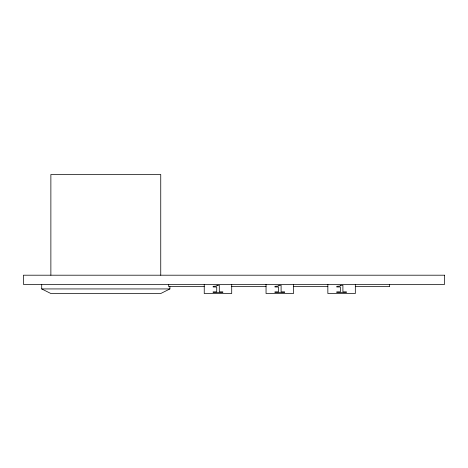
<?xml version="1.0" encoding="UTF-8"?>
<svg xmlns="http://www.w3.org/2000/svg" width="468" height="468" viewBox="0 0 468 468"><rect width="100%" height="100%" fill="white"/><g stroke="black" fill="none" stroke-linecap="round" stroke-linejoin="round"><path stroke-width="0.7" d="M169.902 286.65L169.902 288.937L160.746 293.518L50.872 293.518L41.71 288.937L41.71 284.363M204.241 286.65L168.696 286.65L168.696 284.363M231.713 286.65L266.046 286.65M293.518 286.65L327.852 286.65M355.323 286.65L389.663 286.65L389.663 284.363M41.71 288.937L169.902 288.937M355.323 284.363L355.323 293.518L327.852 293.518L327.852 284.363M293.518 284.363L293.518 293.518L266.046 293.518L266.046 284.363M231.713 284.363L231.713 293.518L204.241 293.518L204.241 284.363M160.746 275.202L160.746 174.482L50.872 174.482L50.872 275.202M217.228 285.293L216.146 286.1L213.145 286.311L213.145 286.972L216.737 286.972L216.737 291.845L213.145 291.845L213.145 292.582L222.809 292.582L222.809 291.845L219.293 291.845L219.293 285.293L217.228 285.293M279.039 285.293L277.951 286.1L274.95 286.311L274.95 286.972L278.542 286.972L278.542 291.845L274.95 291.845L274.95 292.582L284.614 292.582L284.614 291.845L281.098 291.845L281.098 285.293L279.039 285.293M340.844 285.293L339.756 286.1L336.755 286.311L336.755 286.972L340.353 286.972L340.353 291.845L336.755 291.845L336.755 292.582L346.419 292.582L346.419 291.845L342.909 291.845L342.909 285.293L340.844 285.293M444.6 275.202L23.4 275.202L23.4 284.363L444.6 284.363L444.6 275.202"/></g></svg>
